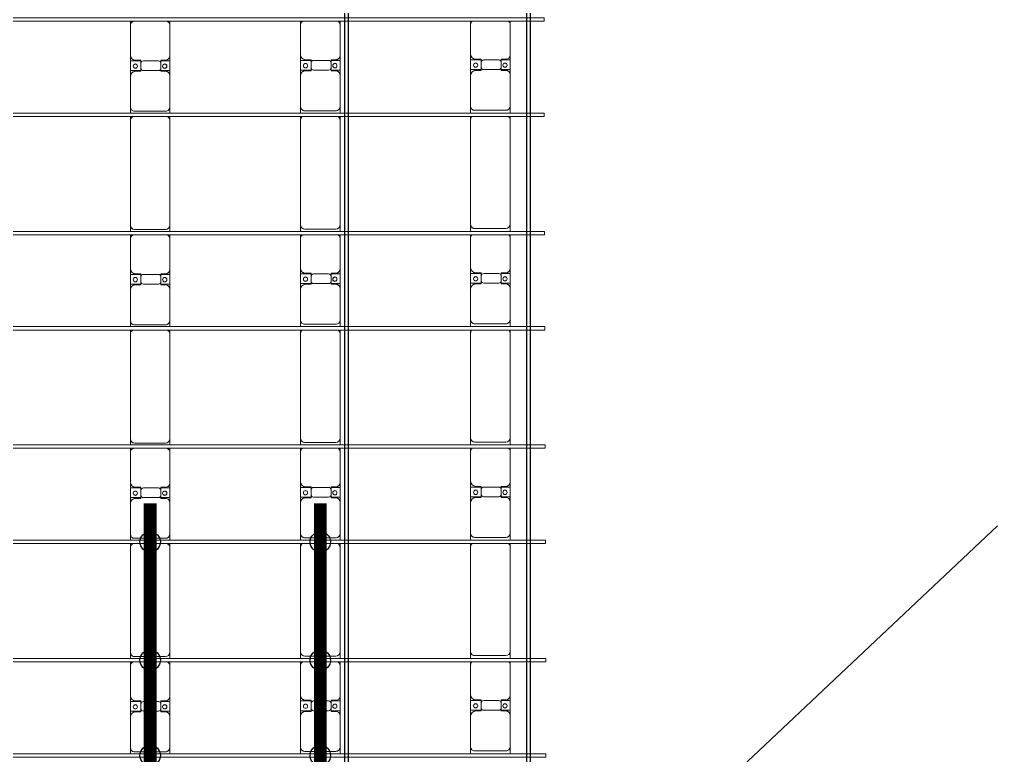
# Model space of a CAD drawing. Header units: millimetres. Extents: x -178706 to 107777, y -87310 to 933.
# Drawn here: x -2426 to 9069, y -52671 to -44021 of the extents above; entities that cross this region are included whole.
import ezdxf

# ---------------------------------------------------------------- set-up
doc = ezdxf.new("R2010")
doc.units = ezdxf.units.MM
doc.layers.add('A-GENM', color=13, linetype='Continuous', lineweight=9)
doc.layers.add('S-BEAM', color=12, linetype='Continuous', lineweight=9)
doc.layers.add('GC-DAY NEO', color=5, linetype='Continuous')
doc.layers.add('GC-HOP 40x60 GIA CUONG', color=1, linetype='Continuous')

# ---------------------------------------------------------------- blocks, each defined once
blk = doc.blocks.new('Dầm C52 - Dầm C52-22346-BỐ TRÍ KHUNG KẾT CẤU BÈ PIN 04')
at = {"layer": 'S-BEAM', "color": 1}
for p, q in [((-87623, -20), (-87623, 20)), ((-87623, 20), (87623, 20)), ((87623, -20), (-87623, -20))]:
    blk.add_line(p, q, dxfattribs=at)
blk = doc.blocks.new('Dai phao do pin - DẢI PHAO ĐỠ PIN-V84-BỐ TRÍ KHUNG KẾT CẤU BÈ PIN 04')
at = {"layer": 'A-GENM', "color": 7}
for p, q in [((23288, 242), (23360, 242)), ((23720, 242), (23360, 242)), ((23720, 242), (23902, 242)), ((23788, 242), (23970, 242)), ((23788, 118), (23788, 242)), ((23902, 242), (23902, 118)), ((24320, 242), (23970, 242)), ((24320, 242), (24368, 242)), ((24408, 242), (24480, 242)), ((25710, 242), (24480, 242)), ((25710, 242), (25758, 242)), ((25798, 242), (25870, 242)), ((26230, 242), (25870, 242)), ((26230, 242), (26412, 242)), ((26298, 242), (26480, 242)), ((26298, 118), (26298, 242)), ((26412, 242), (26412, 118)), ((26830, 242), (26480, 242)), ((26830, 242), (26878, 242)), ((26918, 242), (26990, 242)), ((28220, 242), (26990, 242)), ((28220, 242), (28268, 242)), ((28308, 242), (28380, 242)), ((28740, 242), (28380, 242)), ((28740, 242), (28922, 242)), ((28808, 242), (28990, 242)), ((28808, 118), (28808, 242)), ((28922, 242), (28922, 118)), ((29340, 242), (28990, 242)), ((29340, 242), (29388, 242)), ((29428, 242), (29500, 242)), ((30730, 242), (29500, 242)), ((30730, 242), (30778, 242)), ((30818, 242), (30890, 242)), ((31250, 242), (30890, 242)), ((31250, 242), (31432, 242)), ((31318, 242), (31500, 242)), ((31318, 118), (31318, 242)), ((31432, 242), (31432, 118)), ((31850, 242), (31500, 242)), ((31850, 242), (31898, 242)), ((23310, 192), (23310, -173)), ((23780, 118), (23780, 182)), ((23872, 118), (23780, 118)), ((23910, 118), (23818, 118)), ((23910, 182), (23910, 118)), ((24430, 192), (24430, -173)), ((25820, 192), (25820, -173)), ((26290, 118), (26290, 182)), ((26382, 118), (26290, 118)), ((26420, 118), (26328, 118)), ((26420, 182), (26420, 118)), ((26940, 192), (26940, -173)), ((28330, 192), (28330, -173)), ((28800, 118), (28800, 182)), ((28892, 118), (28800, 118)), ((28930, 118), (28838, 118)), ((28930, 182), (28930, 118)), ((29450, 192), (29450, -173)), ((30840, 192), (30840, -173)), ((31310, 118), (31310, 182)), ((31402, 118), (31310, 118)), ((31440, 118), (31348, 118)), ((31440, 182), (31440, 118)), ((23788, 88), (23788, -88)), ((23902, -88), (23902, 88)), ((26298, 88), (26298, -88)), ((26412, -88), (26412, 88)), ((28808, 88), (28808, -88)), ((28922, -88), (28922, 88)), ((31318, 88), (31318, -88)), ((31432, -88), (31432, 88)), ((23360, -223), (23288, -223)), ((23360, -223), (23730, -223)), ((23902, -223), (23730, -223)), ((23780, -173), (23780, -118)), ((23780, -118), (23872, -118)), ((23788, -223), (23788, -118)), ((23960, -223), (23788, -223)), ((23818, -118), (23910, -118)), ((23902, -118), (23902, -223)), ((23910, -118), (23910, -173)), ((23960, -223), (24320, -223)), ((24368, -223), (24320, -223)), ((24480, -223), (24408, -223)), ((24480, -223), (25710, -223)), ((25758, -223), (25710, -223)), ((25870, -223), (25798, -223)), ((25870, -223), (26240, -223)), ((26412, -223), (26240, -223)), ((26290, -173), (26290, -118)), ((26290, -118), (26382, -118)), ((26298, -223), (26298, -118)), ((26470, -223), (26298, -223)), ((26328, -118), (26420, -118)), ((26412, -118), (26412, -223)), ((26420, -118), (26420, -173)), ((26470, -223), (26830, -223)), ((26878, -223), (26830, -223)), ((26990, -223), (26918, -223)), ((26990, -223), (28220, -223)), ((28268, -223), (28220, -223)), ((28380, -223), (28308, -223)), ((28380, -223), (28750, -223)), ((28922, -223), (28750, -223)), ((28800, -173), (28800, -118)), ((28800, -118), (28892, -118)), ((28808, -223), (28808, -118)), ((28980, -223), (28808, -223)), ((28838, -118), (28930, -118)), ((28922, -118), (28922, -223)), ((28930, -118), (28930, -173)), ((28980, -223), (29340, -223)), ((29388, -223), (29340, -223)), ((29500, -223), (29428, -223)), ((29500, -223), (30730, -223)), ((30778, -223), (30730, -223)), ((30890, -223), (30818, -223)), ((30890, -223), (31260, -223)), ((31432, -223), (31260, -223)), ((31310, -173), (31310, -118)), ((31310, -118), (31402, -118)), ((31318, -223), (31318, -118)), ((31490, -223), (31318, -223)), ((31348, -118), (31440, -118)), ((31432, -118), (31432, -223)), ((31440, -118), (31440, -173)), ((31490, -223), (31850, -223)), ((31898, -223), (31850, -223))]:
    blk.add_line(p, q, dxfattribs=at)
for centre, radius, start, end in [((23360, 192), 50, 90, 180), ((23720, 182), 60, 360, 90), ((23970, 182), 60, 90, 180), ((24320, 192), 50, 17.0947, 90), ((24480, 192), 50, 90, 180), ((24480, 192), 50, 105, 180), ((25710, 192), 50, 17.0947, 90), ((25710, 192), 50, 17.0947, 90), ((25870, 192), 50, 90, 180), ((26230, 182), 60, 0, 90), ((26480, 182), 60, 90, 180), ((26830, 192), 50, 17.0947, 90), ((26990, 192), 50, 90, 180), ((26990, 192), 50, 105, 180), ((28220, 192), 50, 17.0947, 90), ((28220, 192), 50, 17.0947, 90), ((28380, 192), 50, 90, 180), ((28740, 182), 60, 360, 90), ((28990, 182), 60, 90, 180), ((29340, 192), 50, 17.0947, 90), ((29500, 192), 50, 90, 180), ((29500, 192), 50, 105, 180), ((30730, 192), 50, 17.0947, 90), ((30730, 192), 50, 17.0947, 90), ((30890, 192), 50, 90, 180), ((31250, 182), 60, 0, 90), ((31500, 182), 60, 90, 180), ((31850, 192), 50, 17.0947, 90), ((23360, 192), 50, 135, 180), ((23720, 182), 60, 360, 30), ((23818, 88), 30, 90, 180), ((23839, 183), 25, 360, 180), ((23839, 183), 25, 180, 0), ((23841, 183), 25, 360, 180), ((23841, 183), 25, 180, 0), ((23872, 88), 30, 360, 90), ((23970, 182), 60, 150, 180), ((24320, 192), 50, 17.0947, 45), ((25870, 192), 50, 135, 180), ((26230, 182), 60, 0, 30), ((26328, 88), 30, 90, 180), ((26349, 183), 25, 360, 180), ((26349, 183), 25, 180, 360), ((26351, 183), 25, 0, 180), ((26351, 183), 25, 180, 360), ((26382, 88), 30, 360, 90), ((26480, 182), 60, 150, 180), ((26830, 192), 50, 17.0947, 45), ((28380, 192), 50, 135, 180), ((28740, 182), 60, 360, 30), ((28838, 88), 30, 90, 180), ((28859, 183), 25, 0, 180), ((28859, 183), 25, 180, 0), ((28861, 183), 25, 360, 180), ((28861, 183), 25, 180, 0), ((28892, 88), 30, 0, 90), ((28990, 182), 60, 150, 180), ((29340, 192), 50, 17.0947, 45), ((30890, 192), 50, 135, 180), ((31250, 182), 60, 0, 30), ((31348, 88), 30, 90, 180), ((31369, 183), 25, 360, 180), ((31369, 183), 25, 180, 0), ((31371, 183), 25, 360, 180), ((31371, 183), 25, 180, 0), ((31402, 88), 30, 0, 90), ((31500, 182), 60, 150, 180), ((31850, 192), 50, 17.0947, 45), ((23818, -88), 30, 180, 270), ((23872, -88), 30, 270, 0), ((26328, -88), 30, 180, 270), ((26382, -88), 30, 270, 360), ((28838, -88), 30, 180, 270), ((28892, -88), 30, 270, 360), ((31348, -88), 30, 180, 270), ((31402, -88), 30, 270, 360), ((23360, -173), 50, 180, 270), ((23360, -173), 50, 180, 225), ((23730, -173), 50, 270, 360), ((23730, -173), 50, 315, 360), ((23839, -162), 25, 0, 180), ((23839, -162), 25, 180, 0), ((23841, -162), 25, 0, 180), ((23841, -162), 25, 180, 0), ((23960, -173), 50, 180, 270), ((23960, -173), 50, 180, 225), ((24320, -173), 50, 270, 342.9053), ((24320, -173), 50, 316.3081, 342.9053), ((24480, -173), 50, 180, 270), ((24480, -173), 50, 180, 270), ((25710, -173), 50, 270, 342.9053), ((25710, -173), 50, 285, 342.9053), ((25870, -173), 50, 180, 270), ((25870, -173), 50, 180, 225), ((26240, -173), 50, 270, 360), ((26240, -173), 50, 315, 0), ((26349, -162), 25, 0, 180), ((26349, -162), 25, 180, 0), ((26351, -162), 25, 0, 180), ((26351, -162), 25, 180, 0), ((26470, -173), 50, 180, 270), ((26470, -173), 50, 180, 225), ((26830, -173), 50, 270, 342.9053), ((26830, -173), 50, 315, 342.9053), ((26990, -173), 50, 180, 270), ((26990, -173), 50, 180, 270), ((28220, -173), 50, 270, 342.9053), ((28220, -173), 50, 285, 342.9053), ((28380, -173), 50, 180, 270), ((28380, -173), 50, 180, 225), ((28750, -173), 50, 270, 360), ((28750, -173), 50, 315, 360), ((28859, -162), 25, 360, 180), ((28859, -162), 25, 180, 360), ((28861, -162), 25, 0, 180), ((28861, -162), 25, 180, 0), ((28980, -173), 50, 180, 270), ((28980, -173), 50, 180, 225), ((29340, -173), 50, 270, 342.9053), ((29340, -173), 50, 315, 342.9053), ((29500, -173), 50, 180, 270), ((29500, -173), 50, 180, 270), ((30730, -173), 50, 270, 342.9053), ((30730, -173), 50, 285, 342.9053), ((30890, -173), 50, 180, 270), ((30890, -173), 50, 180, 225), ((31260, -173), 50, 270, 360), ((31260, -173), 50, 315, 0), ((31369, -162), 25, 0, 180), ((31369, -162), 25, 180, 0), ((31371, -162), 25, 0, 180), ((31371, -162), 25, 180, 0), ((31490, -173), 50, 180, 270), ((31490, -173), 50, 180, 225), ((31850, -173), 50, 270, 342.9053), ((31850, -173), 50, 315, 342.9053)]:
    blk.add_arc(centre, radius, start, end, dxfattribs=at)
blk = doc.blocks.new('Dai phao do pin - DẢI PHAO ĐỠ PIN-V85-BỐ TRÍ KHUNG KẾT CẤU BÈ PIN 04')
at = {"layer": 'A-GENM', "color": 7}
for p, q in [((23282, 242), (23360, 242)), ((23720, 242), (23360, 242)), ((23720, 242), (23902, 242)), ((23788, 242), (23970, 242)), ((23788, 118), (23788, 242)), ((23902, 242), (23902, 118)), ((24320, 242), (23970, 242)), ((24320, 242), (24362, 242)), ((24402, 242), (24480, 242)), ((25710, 242), (24480, 242)), ((25710, 242), (25752, 242)), ((25792, 242), (25870, 242)), ((26230, 242), (25870, 242)), ((26230, 242), (26412, 242)), ((26298, 242), (26480, 242)), ((26298, 118), (26298, 242)), ((26412, 242), (26412, 118)), ((26830, 242), (26480, 242)), ((26830, 242), (26872, 242)), ((26912, 242), (26990, 242)), ((28220, 242), (26990, 242)), ((28220, 242), (28262, 242)), ((28302, 242), (28380, 242)), ((28740, 242), (28380, 242)), ((28740, 242), (28922, 242)), ((28808, 242), (28990, 242)), ((28808, 118), (28808, 242)), ((28922, 242), (28922, 118)), ((29340, 242), (28990, 242)), ((29340, 242), (29382, 242)), ((29422, 242), (29500, 242)), ((30730, 242), (29500, 242)), ((30730, 242), (30772, 242)), ((30812, 242), (30890, 242)), ((31250, 242), (30890, 242)), ((31250, 242), (31432, 242)), ((31318, 242), (31500, 242)), ((31318, 118), (31318, 242)), ((31432, 242), (31432, 118)), ((31850, 242), (31500, 242)), ((31850, 242), (31892, 242)), ((23310, 192), (23310, -173)), ((23780, 118), (23780, 182)), ((23872, 118), (23780, 118)), ((23910, 118), (23818, 118)), ((23910, 182), (23910, 118)), ((24430, 192), (24430, -173)), ((25820, 192), (25820, -173)), ((26290, 118), (26290, 182)), ((26382, 118), (26290, 118)), ((26420, 118), (26328, 118)), ((26420, 182), (26420, 118)), ((26940, 192), (26940, -173)), ((28330, 192), (28330, -173)), ((28800, 118), (28800, 182)), ((28892, 118), (28800, 118)), ((28930, 118), (28838, 118)), ((28930, 182), (28930, 118)), ((29450, 192), (29450, -173)), ((30840, 192), (30840, -173)), ((31310, 118), (31310, 182)), ((31402, 118), (31310, 118)), ((31440, 118), (31348, 118)), ((31440, 182), (31440, 118)), ((23788, 88), (23788, -88)), ((23902, -88), (23902, 88)), ((26298, 88), (26298, -88)), ((26412, -88), (26412, 88)), ((28808, 88), (28808, -88)), ((28922, -88), (28922, 88)), ((31318, 88), (31318, -88)), ((31432, -88), (31432, 88)), ((23360, -223), (23282, -223)), ((23360, -223), (23730, -223)), ((23902, -223), (23730, -223)), ((23780, -173), (23780, -118)), ((23780, -118), (23872, -118)), ((23788, -223), (23788, -118)), ((23960, -223), (23788, -223)), ((23818, -118), (23910, -118)), ((23902, -118), (23902, -223)), ((23910, -118), (23910, -173)), ((23960, -223), (24320, -223)), ((24362, -223), (24320, -223)), ((24480, -223), (24402, -223)), ((24480, -223), (25710, -223)), ((25752, -223), (25710, -223)), ((25870, -223), (25792, -223)), ((25870, -223), (26240, -223)), ((26412, -223), (26240, -223)), ((26290, -173), (26290, -118)), ((26290, -118), (26382, -118)), ((26298, -223), (26298, -118)), ((26470, -223), (26298, -223)), ((26328, -118), (26420, -118)), ((26412, -118), (26412, -223)), ((26420, -118), (26420, -173)), ((26470, -223), (26830, -223)), ((26872, -223), (26830, -223)), ((26990, -223), (26912, -223)), ((26990, -223), (28220, -223)), ((28262, -223), (28220, -223)), ((28380, -223), (28302, -223)), ((28380, -223), (28750, -223)), ((28922, -223), (28750, -223)), ((28800, -173), (28800, -118)), ((28800, -118), (28892, -118)), ((28808, -223), (28808, -118)), ((28980, -223), (28808, -223)), ((28838, -118), (28930, -118)), ((28922, -118), (28922, -223)), ((28930, -118), (28930, -173)), ((28980, -223), (29340, -223)), ((29382, -223), (29340, -223)), ((29500, -223), (29422, -223)), ((29500, -223), (30730, -223)), ((30772, -223), (30730, -223)), ((30890, -223), (30812, -223)), ((30890, -223), (31260, -223)), ((31432, -223), (31260, -223)), ((31310, -173), (31310, -118)), ((31310, -118), (31402, -118)), ((31318, -223), (31318, -118)), ((31490, -223), (31318, -223)), ((31348, -118), (31440, -118)), ((31432, -118), (31432, -223)), ((31440, -118), (31440, -173)), ((31490, -223), (31850, -223)), ((31892, -223), (31850, -223))]:
    blk.add_line(p, q, dxfattribs=at)
for centre, radius, start, end in [((23360, 192), 50, 90, 180), ((23720, 182), 60, 360, 90), ((23970, 182), 60, 90, 180), ((24320, 192), 50, 32.2445, 90), ((24480, 192), 50, 90, 180), ((24480, 192), 50, 105, 180), ((25710, 192), 50, 32.2445, 90), ((25710, 192), 50, 32.2445, 90), ((25870, 192), 50, 90, 180), ((26230, 182), 60, 0, 90), ((26480, 182), 60, 90, 180), ((26830, 192), 50, 32.2445, 90), ((26990, 192), 50, 90, 180), ((26990, 192), 50, 105, 180), ((28220, 192), 50, 32.2445, 90), ((28220, 192), 50, 32.2445, 90), ((28380, 192), 50, 90, 180), ((28740, 182), 60, 360, 90), ((28990, 182), 60, 90, 180), ((29340, 192), 50, 32.2445, 90), ((29500, 192), 50, 90, 180), ((29500, 192), 50, 105, 180), ((30730, 192), 50, 32.2445, 90), ((30730, 192), 50, 32.2445, 90), ((30890, 192), 50, 90, 180), ((31250, 182), 60, 0, 90), ((31500, 182), 60, 90, 180), ((31850, 192), 50, 32.2445, 90), ((23360, 192), 50, 135, 180), ((23720, 182), 60, 360, 30), ((23818, 88), 30, 90, 180), ((23839, 183), 25, 360, 180), ((23839, 183), 25, 180, 0), ((23841, 183), 25, 360, 180), ((23841, 183), 25, 180, 0), ((23872, 88), 30, 360, 90), ((23970, 182), 60, 150, 180), ((24320, 192), 50, 32.2445, 45), ((25870, 192), 50, 135, 180), ((26230, 182), 60, 0, 30), ((26328, 88), 30, 90, 180), ((26349, 183), 25, 360, 180), ((26349, 183), 25, 180, 360), ((26351, 183), 25, 0, 180), ((26351, 183), 25, 180, 360), ((26382, 88), 30, 360, 90), ((26480, 182), 60, 150, 180), ((26830, 192), 50, 32.2445, 45), ((28380, 192), 50, 135, 180), ((28740, 182), 60, 360, 30), ((28838, 88), 30, 90, 180), ((28859, 183), 25, 0, 180), ((28859, 183), 25, 180, 0), ((28861, 183), 25, 360, 180), ((28861, 183), 25, 180, 0), ((28892, 88), 30, 0, 90), ((28990, 182), 60, 150, 180), ((29340, 192), 50, 32.2445, 45), ((30890, 192), 50, 135, 180), ((31250, 182), 60, 0, 30), ((31348, 88), 30, 90, 180), ((31369, 183), 25, 360, 180), ((31369, 183), 25, 180, 0), ((31371, 183), 25, 360, 180), ((31371, 183), 25, 180, 0), ((31402, 88), 30, 0, 90), ((31500, 182), 60, 150, 180), ((31850, 192), 50, 32.2445, 45), ((23818, -88), 30, 180, 270), ((23872, -88), 30, 270, 0), ((26328, -88), 30, 180, 270), ((26382, -88), 30, 270, 360), ((28838, -88), 30, 180, 270), ((28892, -88), 30, 270, 360), ((31348, -88), 30, 180, 270), ((31402, -88), 30, 270, 360), ((23360, -173), 50, 180, 270), ((23360, -173), 50, 180, 225), ((23730, -173), 50, 270, 360), ((23730, -173), 50, 315, 360), ((23839, -162), 25, 0, 180), ((23839, -162), 25, 180, 0), ((23841, -162), 25, 0, 180), ((23841, -162), 25, 180, 0), ((23960, -173), 50, 180, 270), ((23960, -173), 50, 180, 225), ((24320, -173), 50, 270, 327.7555), ((24320, -173), 50, 315, 327.7555), ((24480, -173), 50, 180, 270), ((24480, -173), 50, 180, 270), ((25710, -173), 50, 270, 327.7555), ((25710, -173), 50, 285, 327.7555), ((25870, -173), 50, 180, 270), ((25870, -173), 50, 180, 225), ((26240, -173), 50, 270, 360), ((26240, -173), 50, 315, 0), ((26349, -162), 25, 0, 180), ((26349, -162), 25, 180, 0), ((26351, -162), 25, 0, 180), ((26351, -162), 25, 180, 0), ((26470, -173), 50, 180, 270), ((26470, -173), 50, 180, 225), ((26830, -173), 50, 270, 327.7555), ((26830, -173), 50, 315, 327.7555), ((26990, -173), 50, 180, 270), ((26990, -173), 50, 180, 270), ((28220, -173), 50, 270, 327.7555), ((28220, -173), 50, 285, 327.7555), ((28380, -173), 50, 180, 270), ((28380, -173), 50, 180, 225), ((28750, -173), 50, 270, 360), ((28750, -173), 50, 315, 360), ((28859, -162), 25, 360, 180), ((28859, -162), 25, 180, 360), ((28861, -162), 25, 0, 180), ((28861, -162), 25, 180, 0), ((28980, -173), 50, 180, 270), ((28980, -173), 50, 180, 225), ((29340, -173), 50, 270, 327.7555), ((29340, -173), 50, 315, 327.7555), ((29500, -173), 50, 180, 270), ((29500, -173), 50, 180, 270), ((30730, -173), 50, 270, 327.7555), ((30730, -173), 50, 285, 327.7555), ((30890, -173), 50, 180, 270), ((30890, -173), 50, 180, 225), ((31260, -173), 50, 270, 360), ((31260, -173), 50, 315, 0), ((31369, -162), 25, 0, 180), ((31369, -162), 25, 180, 0), ((31371, -162), 25, 0, 180), ((31371, -162), 25, 180, 0), ((31490, -173), 50, 180, 270), ((31490, -173), 50, 180, 225), ((31850, -173), 50, 270, 327.7555), ((31850, -173), 50, 315, 327.7555)]:
    blk.add_arc(centre, radius, start, end, dxfattribs=at)
blk = doc.blocks.new('Dai phao do pin - DẢI PHAO ĐỠ PIN-V86-BỐ TRÍ KHUNG KẾT CẤU BÈ PIN 04')
at = {"layer": 'A-GENM', "color": 7}
for p, q in [((23277, 242), (23360, 242)), ((23720, 242), (23360, 242)), ((23720, 242), (23902, 242)), ((23788, 242), (23970, 242)), ((23788, 118), (23788, 242)), ((23902, 242), (23902, 118)), ((24320, 242), (23970, 242)), ((24320, 242), (24357, 242)), ((24397, 242), (24480, 242)), ((25710, 242), (24480, 242)), ((25710, 242), (25747, 242)), ((25787, 242), (25870, 242)), ((26230, 242), (25870, 242)), ((26230, 242), (26412, 242)), ((26298, 242), (26480, 242)), ((26298, 118), (26298, 242)), ((26412, 242), (26412, 118)), ((26830, 242), (26480, 242)), ((26830, 242), (26867, 242)), ((26907, 242), (26990, 242)), ((28220, 242), (26990, 242)), ((28220, 242), (28257, 242)), ((28297, 242), (28375, 242)), ((28740, 242), (28380, 242)), ((28740, 242), (28922, 242)), ((28808, 242), (28990, 242)), ((28808, 118), (28808, 242)), ((28922, 242), (28922, 118)), ((29340, 242), (28990, 242)), ((29340, 242), (29377, 242)), ((29417, 242), (29500, 242)), ((30730, 242), (29500, 242)), ((30730, 242), (30767, 242)), ((30807, 242), (30890, 242)), ((31250, 242), (30890, 242)), ((31250, 242), (31432, 242)), ((31318, 242), (31500, 242)), ((31318, 118), (31318, 242)), ((31432, 242), (31432, 118)), ((31850, 242), (31500, 242)), ((31850, 242), (31887, 242)), ((23310, 192), (23310, -173)), ((23780, 118), (23780, 182)), ((23872, 118), (23780, 118)), ((23910, 118), (23818, 118)), ((23910, 182), (23910, 118)), ((24430, 192), (24430, -173)), ((25820, 192), (25820, -173)), ((26290, 118), (26290, 182)), ((26382, 118), (26290, 118)), ((26420, 118), (26328, 118)), ((26420, 182), (26420, 118)), ((26940, 192), (26940, -173)), ((28330, 192), (28330, -173)), ((28800, 118), (28800, 182)), ((28892, 118), (28800, 118)), ((28930, 118), (28838, 118)), ((28930, 182), (28930, 118)), ((29450, 192), (29450, -173)), ((30840, 192), (30840, -173)), ((31310, 118), (31310, 182)), ((31402, 118), (31310, 118)), ((31440, 118), (31348, 118)), ((31440, 182), (31440, 118)), ((23788, 88), (23788, -88)), ((23902, -88), (23902, 88)), ((26298, 88), (26298, -88)), ((26412, -88), (26412, 88)), ((28808, 88), (28808, -88)), ((28922, -88), (28922, 88)), ((31318, 88), (31318, -88)), ((31432, -88), (31432, 88)), ((23360, -223), (23277, -223)), ((23360, -223), (23730, -223)), ((23902, -223), (23730, -223)), ((23780, -173), (23780, -118)), ((23780, -118), (23872, -118)), ((23788, -223), (23788, -118)), ((23960, -223), (23788, -223)), ((23818, -118), (23910, -118)), ((23902, -118), (23902, -223)), ((23910, -118), (23910, -173)), ((23960, -223), (24320, -223)), ((24357, -223), (24320, -223)), ((24480, -223), (24397, -223)), ((24480, -223), (25710, -223)), ((25747, -223), (25710, -223)), ((25870, -223), (25787, -223)), ((25870, -223), (26240, -223)), ((26412, -223), (26240, -223)), ((26290, -173), (26290, -118)), ((26290, -118), (26382, -118)), ((26298, -223), (26298, -118)), ((26470, -223), (26298, -223)), ((26328, -118), (26420, -118)), ((26412, -118), (26412, -223)), ((26420, -118), (26420, -173)), ((26470, -223), (26830, -223)), ((26867, -223), (26830, -223)), ((26990, -223), (26907, -223)), ((26990, -223), (28220, -223)), ((28257, -223), (28220, -223)), ((28375, -223), (28297, -223)), ((28380, -223), (28750, -223)), ((28922, -223), (28750, -223)), ((28800, -173), (28800, -118)), ((28800, -118), (28892, -118)), ((28808, -223), (28808, -118)), ((28980, -223), (28808, -223)), ((28838, -118), (28930, -118)), ((28922, -118), (28922, -223)), ((28930, -118), (28930, -173)), ((28980, -223), (29340, -223)), ((29377, -223), (29340, -223)), ((29500, -223), (29417, -223)), ((29500, -223), (30730, -223)), ((30767, -223), (30730, -223)), ((30890, -223), (30807, -223)), ((30890, -223), (31260, -223)), ((31432, -223), (31260, -223)), ((31310, -173), (31310, -118)), ((31310, -118), (31402, -118)), ((31318, -223), (31318, -118)), ((31490, -223), (31318, -223)), ((31348, -118), (31440, -118)), ((31432, -118), (31432, -223)), ((31440, -118), (31440, -173)), ((31490, -223), (31850, -223)), ((31887, -223), (31850, -223))]:
    blk.add_line(p, q, dxfattribs=at)
for centre, radius, start, end in [((23360, 192), 50, 90, 180), ((23720, 182), 60, 360, 90), ((23970, 182), 60, 90, 180), ((24320, 192), 50, 45, 90), ((24480, 192), 50, 90, 180), ((24480, 192), 50, 105, 180), ((25710, 192), 50, 45, 90), ((25710, 192), 50, 45, 90), ((25870, 192), 50, 90, 180), ((26230, 182), 60, 0, 90), ((26480, 182), 60, 90, 180), ((26830, 192), 50, 45, 90), ((26990, 192), 50, 90, 180), ((26990, 192), 50, 105, 180), ((28220, 192), 50, 45, 90), ((28220, 192), 50, 45, 90), ((28380, 192), 50, 90, 180), ((28740, 182), 60, 360, 90), ((28990, 182), 60, 90, 180), ((29340, 192), 50, 45, 90), ((29500, 192), 50, 90, 180), ((29500, 192), 50, 105, 180), ((30730, 192), 50, 45, 90), ((30730, 192), 50, 45, 90), ((30890, 192), 50, 90, 180), ((31250, 182), 60, 0, 90), ((31500, 182), 60, 90, 180), ((31850, 192), 50, 45, 90), ((23360, 192), 50, 135, 180), ((23720, 182), 60, 360, 30), ((23818, 88), 30, 90, 180), ((23839, 183), 25, 360, 180), ((23839, 183), 25, 180, 0), ((23841, 183), 25, 360, 180), ((23841, 183), 25, 180, 0), ((23872, 88), 30, 360, 90), ((23970, 182), 60, 150, 180), ((25870, 192), 50, 135, 180), ((26230, 182), 60, 0, 30), ((26328, 88), 30, 90, 180), ((26349, 183), 25, 360, 180), ((26349, 183), 25, 180, 360), ((26351, 183), 25, 0, 180), ((26351, 183), 25, 180, 360), ((26382, 88), 30, 360, 90), ((26480, 182), 60, 150, 180), ((28380, 192), 50, 135, 180), ((28740, 182), 60, 360, 30), ((28838, 88), 30, 90, 180), ((28859, 183), 25, 0, 180), ((28859, 183), 25, 180, 0), ((28861, 183), 25, 360, 180), ((28861, 183), 25, 180, 0), ((28892, 88), 30, 0, 90), ((28990, 182), 60, 150, 180), ((30890, 192), 50, 135, 180), ((31250, 182), 60, 0, 30), ((31348, 88), 30, 90, 180), ((31369, 183), 25, 360, 180), ((31369, 183), 25, 180, 0), ((31371, 183), 25, 360, 180), ((31371, 183), 25, 180, 0), ((31402, 88), 30, 0, 90), ((31500, 182), 60, 150, 180), ((23818, -88), 30, 180, 270), ((23872, -88), 30, 270, 0), ((26328, -88), 30, 180, 270), ((26382, -88), 30, 270, 360), ((28838, -88), 30, 180, 270), ((28892, -88), 30, 270, 360), ((31348, -88), 30, 180, 270), ((31402, -88), 30, 270, 360), ((23360, -173), 50, 180, 270), ((23360, -173), 50, 180, 225), ((23730, -173), 50, 270, 360), ((23730, -173), 50, 315, 360), ((23839, -162), 25, 0, 180), ((23839, -162), 25, 180, 0), ((23841, -162), 25, 0, 180), ((23841, -162), 25, 180, 0), ((23960, -173), 50, 180, 270), ((23960, -173), 50, 180, 225), ((24320, -173), 50, 270, 315), ((24480, -173), 50, 180, 270), ((24480, -173), 50, 180, 270), ((25710, -173), 50, 270, 315), ((25710, -173), 50, 285, 315), ((25870, -173), 50, 180, 270), ((25870, -173), 50, 180, 225), ((26240, -173), 50, 270, 360), ((26240, -173), 50, 315, 0), ((26349, -162), 25, 0, 180), ((26349, -162), 25, 180, 0), ((26351, -162), 25, 0, 180), ((26351, -162), 25, 180, 0), ((26470, -173), 50, 180, 270), ((26470, -173), 50, 180, 225), ((26830, -173), 50, 270, 315), ((26990, -173), 50, 180, 270), ((26990, -173), 50, 180, 270), ((28220, -173), 50, 270, 315), ((28220, -173), 50, 285, 315), ((28380, -173), 50, 180, 270), ((28380, -173), 50, 180, 225), ((28750, -173), 50, 270, 360), ((28750, -173), 50, 315, 360), ((28859, -162), 25, 360, 180), ((28859, -162), 25, 180, 360), ((28861, -162), 25, 0, 180), ((28861, -162), 25, 180, 0), ((28980, -173), 50, 180, 270), ((28980, -173), 50, 180, 225), ((29340, -173), 50, 270, 315), ((29500, -173), 50, 180, 270), ((29500, -173), 50, 180, 270), ((30730, -173), 50, 270, 315), ((30730, -173), 50, 285, 315), ((30890, -173), 50, 180, 270), ((30890, -173), 50, 180, 225), ((31260, -173), 50, 270, 360), ((31260, -173), 50, 315, 0), ((31369, -162), 25, 0, 180), ((31369, -162), 25, 180, 0), ((31371, -162), 25, 0, 180), ((31371, -162), 25, 180, 0), ((31490, -173), 50, 180, 270), ((31490, -173), 50, 180, 225), ((31850, -173), 50, 270, 315)]:
    blk.add_arc(centre, radius, start, end, dxfattribs=at)
blk = doc.blocks.new('Dầm C52 - Hộp 40x60-15954-BỐ TRÍ KHUNG KẾT CẤU BÈ PIN 04')
at = {"layer": 'S-BEAM', "color": 3, "lineweight": 25}
for p, q in [((-20150, 20), (20150, 20)), ((20150, -20), (-20150, -20))]:
    blk.add_line(p, q, dxfattribs=at)
blk = doc.blocks.new('HOBANMONG_BEPIN 4_rvt-1-BỐ TRÍ KHUNG KẾT CẤU BÈ PIN 04')
at = {"layer": 'A-GENM', "color": 3, "lineweight": 25, "rotation": 90.00010434022374}
for name, p in [('Dai phao do pin - DẢI PHAO ĐỠ PIN-V84-BỐ TRÍ KHUNG KẾT CẤU BÈ PIN 04', (-882, -75939)), ('Dai phao do pin - DẢI PHAO ĐỠ PIN-V85-BỐ TRÍ KHUNG KẾT CẤU BÈ PIN 04', (1118, -75933)), ('Dai phao do pin - DẢI PHAO ĐỠ PIN-V86-BỐ TRÍ KHUNG KẾT CẤU BÈ PIN 04', (3118, -75928))]:
    blk.add_blockref(name, p, dxfattribs=at)
at = {"layer": 'S-BEAM', "color": 3, "lineweight": 25}
for name, p, rotation in [('Dầm C52 - Hộp 40x60-15954-BỐ TRÍ KHUNG KẾT CẤU BÈ PIN 04', (1417, -59645), 90.00010434022374), ('Dầm C52 - Hộp 40x60-15954-BỐ TRÍ KHUNG KẾT CẤU BÈ PIN 04', (3557, -59639), 90.00010434022374), ('Dầm C52 - Dầm C52-22346-BỐ TRÍ KHUNG KẾT CẤU BÈ PIN 04', (-83884, -44021), 180.0001043386848), ('Dầm C52 - Dầm C52-22346-BỐ TRÍ KHUNG KẾT CẤU BÈ PIN 04', (-83881, -45141), 180.0001043386848), ('Dầm C52 - Dầm C52-22346-BỐ TRÍ KHUNG KẾT CẤU BÈ PIN 04', (-83877, -46531), 180.0001043386848), ('Dầm C52 - Dầm C52-22346-BỐ TRÍ KHUNG KẾT CẤU BÈ PIN 04', (-83874, -47651), 180.0001043386848), ('Dầm C52 - Dầm C52-22346-BỐ TRÍ KHUNG KẾT CẤU BÈ PIN 04', (-83871, -49041), 180.0001043386848), ('Dầm C52 - Dầm C52-22346-BỐ TRÍ KHUNG KẾT CẤU BÈ PIN 04', (-83867, -50161), 180.0001043386848), ('Dầm C52 - Dầm C52-22346-BỐ TRÍ KHUNG KẾT CẤU BÈ PIN 04', (-83864, -51551), 180.0001043386848), ('Dầm C52 - Dầm C52-22346-BỐ TRÍ KHUNG KẾT CẤU BÈ PIN 04', (-83861, -52671), 180.0001043386848)]:
    blk.add_blockref(name, p, dxfattribs=dict(at, rotation=rotation))

msp = doc.modelspace()

# ---------------------------------------------------------------- linework, layer by layer
at = {"layer": 'GC-DAY NEO'}
msp.add_line((3247, -55459), (9069, -49973), dxfattribs=at)
at = {"layer": 'GC-HOP 40x60 GIA CUONG', "const_width": 150}
for points in [[(-891, -63976), (-891, -49709)], [(1109, -63976), (1109, -49709)]]:
    msp.add_lwpolyline(points, dxfattribs=at)
at = {"layer": 'GC-HOP 40x60 GIA CUONG'}
for centre in [(-891, -50161), (1109, -50161), (-891, -51551), (1109, -51551), (-891, -52671), (1109, -52671)]:
    msp.add_circle(centre, 120, dxfattribs=at)

# ---------------------------------------------------------------- block references
at = {"lineweight": 5}
msp.add_blockref('HOBANMONG_BEPIN 4_rvt-1-BỐ TRÍ KHUNG KẾT CẤU BÈ PIN 04', (0, 0), dxfattribs=at)

doc.saveas('drawing.dxf')
